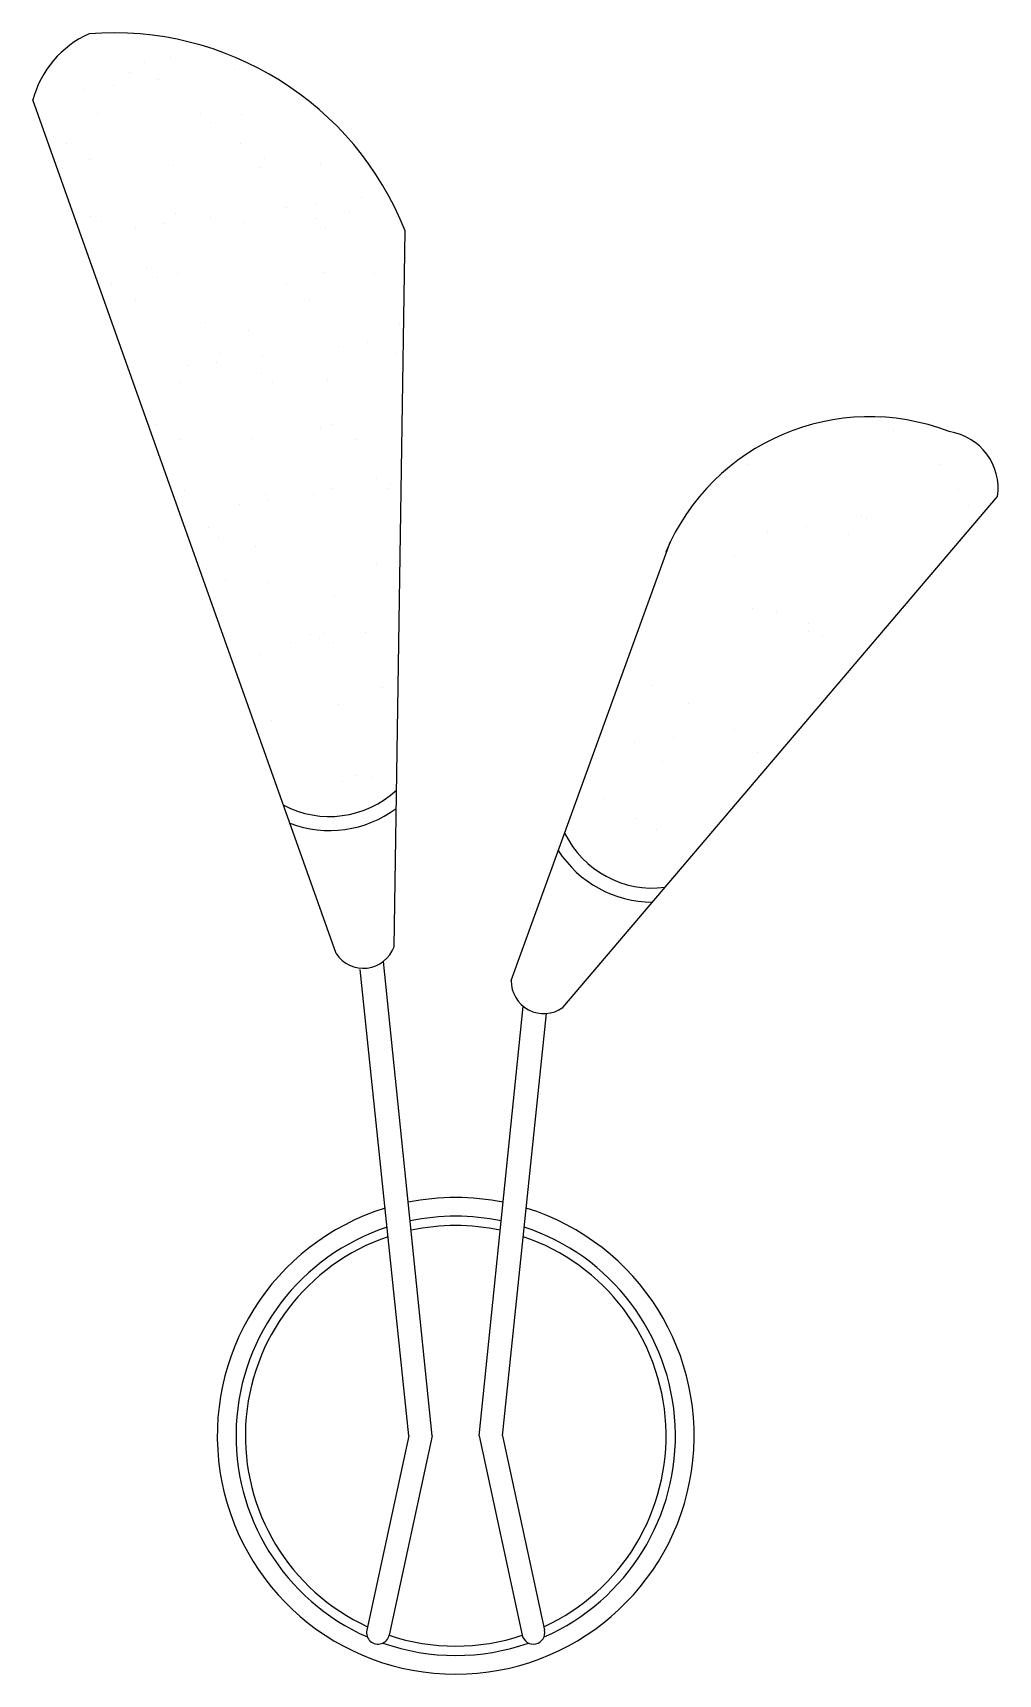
# Model space of a CAD drawing. Extents: x 1484 to 1685, y 1969 to 2311.
import ezdxf

# ---------------------------------------------------------------- set-up
doc = ezdxf.new("R2010")
doc.units = 0
doc.header["$MEASUREMENT"] = 0
for name, color, linetype in [('3', 3, 'CONTINUOUS'), ('4', 4, 'CONTINUOUS'), ('7', 7, 'CONTINUOUS')]:
    doc.layers.add(name, color=color, linetype=linetype)

msp = doc.modelspace()

# ---------------------------------------------------------------- linework, layer by layer
at = {"layer": '3'}
for p, q in [((1506.9, 2305.05), (1506.9, 2305.05)), ((1512.24, 2305.98), (1512.24, 2305.98)), ((1503.8, 2302.86), (1503.8, 2302.86)), ((1509.84, 2301.51), (1509.84, 2301.51)), ((1525.73, 2303.6), (1525.73, 2303.6)), ((1494.24, 2299.45), (1494.24, 2299.45)), ((1500.33, 2300.25), (1500.33, 2300.25)), ((1497.16, 2294.41), (1497.16, 2294.41)), ((1518.55, 2294.38), (1518.55, 2294.38)), ((1527.08, 2294.27), (1527.08, 2294.27)), ((1520.7, 2292.41), (1520.7, 2292.41)), ((1490.55, 2288.02), (1490.55, 2288.02)), ((1526.98, 2288.09), (1526.98, 2288.09)), ((1495.49, 2284.88), (1495.49, 2284.88)), ((1512.98, 2283.45), (1512.98, 2283.45)), ((1531.91, 2284.95), (1531.91, 2284.95)), ((1543.59, 2283.84), (1543.59, 2283.84)), ((1530.88, 2283.08), (1530.88, 2283.08)), ((1552.11, 2276.79), (1552.11, 2276.79)), ((1513.24, 2273.57), (1513.24, 2273.57)), ((1536.51, 2274.73), (1536.51, 2274.73)), ((1542.6, 2275.54), (1542.6, 2275.54)), ((1549.67, 2273.63), (1549.67, 2273.63)), ((1495.72, 2272.82), (1495.72, 2272.82)), ((1497.9, 2271.88), (1497.9, 2271.88)), ((1505.03, 2270.59), (1505.03, 2270.59)), ((1511.11, 2271.39), (1511.11, 2271.39)), ((1520.62, 2272.64), (1520.62, 2272.64)), ((1527.82, 2271.73), (1527.82, 2271.73)), ((1542.52, 2272.41), (1542.52, 2272.41)), ((1544.67, 2270.44), (1544.67, 2270.44)), ((1559.41, 2272.87), (1559.41, 2272.87)), ((1507.36, 2262.15), (1507.36, 2262.15)), ((1509.51, 2260.17), (1509.51, 2260.17)), ((1513.71, 2260.91), (1513.71, 2260.91)), ((1544.33, 2261.3), (1544.33, 2261.3)), ((1554.85, 2261.11), (1554.85, 2261.11)), ((1500, 2258.73), (1500, 2258.73)), ((1536.42, 2258.8), (1536.42, 2258.8)), ((1504.93, 2255.59), (1504.93, 2255.59)), ((1541.36, 2255.66), (1541.36, 2255.66)), ((1519.69, 2250.85), (1519.69, 2250.85)), ((1528.55, 2249.2), (1528.55, 2249.2)), ((1560.15, 2250.33), (1560.15, 2250.33)), ((1547.29, 2245.87), (1547.29, 2245.87)), ((1553.38, 2246.67), (1553.38, 2246.67)), ((1521.9, 2242.53), (1521.9, 2242.53)), ((1522.69, 2244.28), (1522.69, 2244.28)), ((1531.41, 2243.78), (1531.41, 2243.78)), ((1559.11, 2244.35), (1559.11, 2244.35)), ((1515.81, 2241.73), (1515.81, 2241.73)), ((1531.33, 2240.18), (1531.33, 2240.18)), ((1514.45, 2238.37), (1514.45, 2238.37)), ((1533.49, 2238.2), (1533.49, 2238.2)), ((1545.07, 2238.76), (1545.07, 2238.76)), ((1509.45, 2229.44), (1509.45, 2229.44)), ((1543.66, 2228.88), (1543.66, 2228.88)), ((1545.87, 2229.51), (1545.87, 2229.51)), ((1660.25, 2230.94), (1660.25, 2230.94)), ((1514.38, 2226.3), (1514.38, 2226.3)), ((1529.29, 2226.66), (1529.29, 2226.66)), ((1550.8, 2226.37), (1550.8, 2226.37)), ((1663.13, 2228.31), (1663.13, 2228.31)), ((1632.66, 2221.27), (1632.66, 2221.27)), ((1672.55, 2221.08), (1672.55, 2221.08)), ((1515.19, 2215.84), (1515.19, 2215.84)), ((1532.14, 2214.99), (1532.14, 2214.99)), ((1542.19, 2214.91), (1542.19, 2214.91)), ((1545.8, 2216.23), (1545.8, 2216.23)), ((1555.3, 2218.21), (1555.3, 2218.21)), ((1557.46, 2216.24), (1557.46, 2216.24)), ((1558.08, 2217.01), (1558.08, 2217.01)), ((1676.7, 2215.88), (1676.7, 2215.88)), ((1526.59, 2212.86), (1526.59, 2212.86)), ((1532.68, 2213.66), (1532.68, 2213.66)), ((1678.68, 2212.69), (1678.68, 2212.69)), ((1644.82, 2208.24), (1644.82, 2208.24)), ((1656.32, 2210.39), (1656.32, 2210.39)), ((1657.5, 2209.91), (1657.5, 2209.91)), ((1520.14, 2207.95), (1520.14, 2207.95)), ((1522.3, 2205.97), (1522.3, 2205.97)), ((1636.7, 2207.17), (1636.7, 2207.17)), ((1653.75, 2206.65), (1653.75, 2206.65)), ((1530.03, 2204.12), (1530.03, 2204.12)), ((1629.81, 2202.19), (1629.81, 2202.19)), ((1518.89, 2200.16), (1518.89, 2200.16)), ((1555.32, 2200.22), (1555.32, 2200.22)), ((1523.83, 2197.01), (1523.83, 2197.01)), ((1532.47, 2196.65), (1532.47, 2196.65)), ((1546.54, 2193.69), (1546.54, 2193.69)), ((1633.64, 2191.22), (1633.64, 2191.22)), ((1638.66, 2190.61), (1638.66, 2190.61)), ((1645.34, 2187.97), (1645.34, 2187.97)), ((1541.58, 2185.7), (1541.58, 2185.7)), ((1543.47, 2184.8), (1543.47, 2184.8)), ((1544.12, 2185.98), (1544.12, 2185.98)), ((1552.98, 2186.05), (1552.98, 2186.05)), ((1645.24, 2186.42), (1645.24, 2186.42)), ((1648.21, 2185.33), (1648.21, 2185.33)), ((1530.76, 2181.58), (1530.76, 2181.58)), ((1537.38, 2184), (1537.38, 2184)), ((1546.27, 2184), (1546.27, 2184)), ((1556.45, 2174.68), (1556.45, 2174.68)), ((1612.61, 2175.08), (1612.61, 2175.08)), ((1547.28, 2171.15), (1547.28, 2171.15)), ((1620.35, 2171.25), (1620.35, 2171.25)), ((1533.27, 2167.72), (1533.27, 2167.72)), ((1617.22, 2164.22), (1617.22, 2164.22)), ((1629.9, 2165.89), (1629.9, 2165.89)), ((1609.1, 2163.16), (1609.1, 2163.16)), ((1634.62, 2161.17), (1634.62, 2161.17)), ((1614.9, 2159.21), (1614.9, 2159.21)), ((1548.16, 2155.13), (1548.16, 2155.13)), ((1551.03, 2156.41), (1551.03, 2156.41)), ((1554.25, 2155.93), (1554.25, 2155.93)), ((1602.69, 2151.47), (1602.69, 2151.47)), ((1609.27, 2147.28), (1609.27, 2147.28)), ((1613.59, 2145.03), (1613.59, 2145.03))]:
    msp.add_line(p, q, dxfattribs=at)
for centre, radius, start, end in [((1545.44, 2168.18), 20.42, 241.899, 313.1533), ((1545.44, 2168.18), 23.35, 249.273, 306.5669), ((1612.83, 2153.25), 20.42, 206.0144, 277.2687), ((1612.83, 2153.25), 23.35, 212.6008, 269.8947), ((1571.77, 2018.59), 45.81, 78.0463, 101.9537), ((1571.77, 2018.59), 45.81, 108.1849, 246.2879), ((1571.77, 2018.59), 43.86, 77.7752, 102.2248), ((1571.77, 2018.59), 45.81, 293.7121, 71.8151), ((1571.77, 2018.59), 43.86, 108.7369, 245.2317), ((1571.77, 2018.59), 43.86, 294.7683, 71.2631), ((1571.77, 2018.59), 45.81, 250.6373, 289.3627), ((1571.77, 2018.59), 43.86, 251.5408, 288.4592)]:
    msp.add_arc(centre, radius, start, end, dxfattribs=at)
at = {"layer": '4'}
for p, q in [((1546.83, 2119.16), (1483.6, 2297.22)), ((1558.91, 2120.6), (1561.2, 2269.88)), ((1594.1, 2107.93), (1684.75, 2214.51)), ((1583.32, 2113.57), (1616.5, 2204.96))]:
    msp.add_line(p, q, dxfattribs=at)
msp.add_lwpolyline([(1561.2, 2269.88, 0.32978), (1495.34, 2311, 0.32978)], format="xyb", dxfattribs=at)
for centre, radius, start, end in [((1503.91, 2291.81), 21.02, 114.0605, 165.071), ((1658.06, 2185.05), 46.08, 68.8684, 157.2675), ((1672.89, 2216.18), 11.98, 352.0029, 81.4264), ((1552.51, 2122.91), 6.8, 213.4204, 340.1739), ((1590.12, 2113.45), 6.8, 178.9938, 305.7473)]:
    msp.add_arc(centre, radius, start, end, dxfattribs=at)
at = {"layer": '7'}
for p, q in [((1562.02, 2018.59), (1551.85, 2115.88)), ((1566.89, 2018.59), (1556.7, 2117.55)), ((1576.64, 2018.59), (1585.86, 2108.15)), ((1581.51, 2018.59), (1590.72, 2106.68)), ((1562.02, 2018.59), (1553.23, 1978.03)), ((1566.89, 2018.59), (1557.89, 1977.02)), ((1576.64, 2018.59), (1585.65, 1977.02)), ((1581.51, 2018.59), (1590.3, 1978.03))]:
    msp.add_line(p, q, dxfattribs=at)
for centre, radius, start, end in [((1571.77, 2018.59), 49.71, 78.5243, 101.4757), ((1571.77, 2018.59), 49.71, 107.2137, 72.7863), ((1555.56, 1977.52), 2.38, 167.7753, 347.7753), ((1587.97, 1977.52), 2.38, 192.2247, 12.2247)]:
    msp.add_arc(centre, radius, start, end, dxfattribs=at)

doc.saveas('drawing.dxf')
